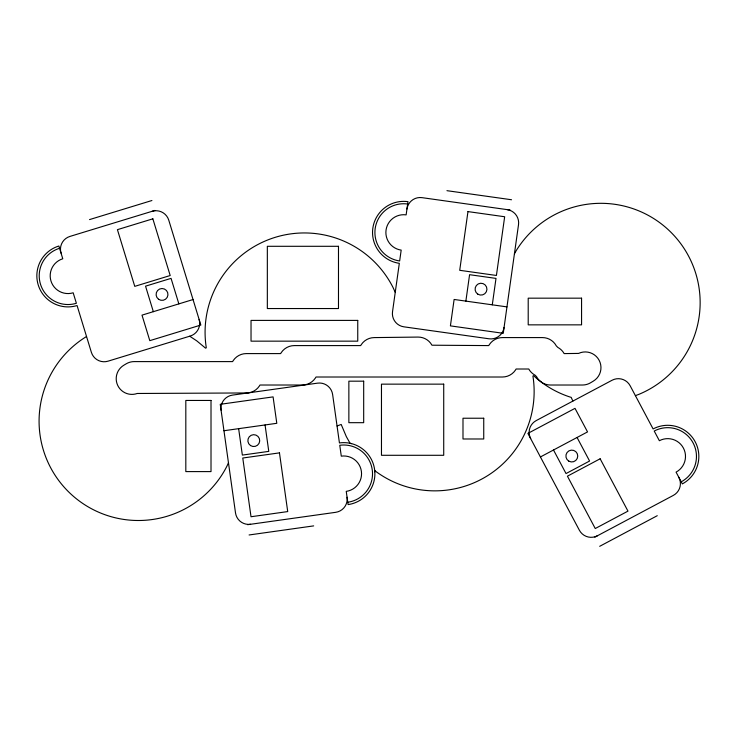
<?xml version="1.0" encoding="UTF-8"?>
<svg xmlns="http://www.w3.org/2000/svg" width="737" height="737" viewBox="0 0 737 737"><rect width="100%" height="100%" fill="white"/><g stroke="black" fill="none" stroke-linecap="round" stroke-linejoin="round"><path stroke-width="1.11" d="M465.867 301.111L469.58 274.689L496.001 278.402L492.288 304.823M228.47 462.808L226.867 466.281A99.311 99.311 0 0 1 70.973 494.122A99.311 99.311 0 0 1 86.496 336.523L86.533 336.496M514.417 253.85L516.167 250.727A99.311 99.311 0 0 1 676.354 238.125A99.311 99.311 0 0 1 638.841 394.369L635.395 395.64M540.414 456.958L587.536 431.91L575.007 408.353L527.895 433.402L579.383 530.253A13.34 13.34 0 0 0 597.431 535.762M594.814 537.162L673.332 495.402A13.34 13.34 0 0 0 678.851 477.364M599.678 546.32L657.266 515.697M337.049 425.986L341.194 424.457L346.344 436.636L350.075 443.305L351.558 443.628M89.546 219.589L151.914 200.519M154.945 210.441L69.895 236.439A13.34 13.34 0 0 0 61.042 253.095M193.039 299.544L142.001 315.141L149.804 340.66L200.833 325.054L168.764 220.16A13.34 13.34 0 0 0 152.108 211.307M247.964 392.932L249.364 392.72A15.707 15.707 0 0 0 259.36 386.041L259.977 385.018L302.327 385.018A15.707 15.707 0 0 0 315.39 378.035L316.007 377.012L502.431 377.012A15.707 15.707 0 0 0 515.495 370.029L516.103 369.007L528.779 369.007L529.387 370.029A15.707 15.707 0 0 0 535.044 375.161L536.6 376.718A15.707 15.707 0 0 0 539.346 380.421L541.723 382.374A15.707 15.707 0 0 0 550.456 385.018L582.47 385.018A15.707 15.707 0 0 0 590.512 382.807L593.294 381.149A15.707 15.707 0 0 0 599.135 360.282A15.707 15.707 0 0 0 578.582 353.419L564.127 353.594L563.519 352.572A15.707 15.707 0 0 0 557.863 347.449L556.306 345.893A15.707 15.707 0 0 0 542.45 337.583L502.431 337.583A15.707 15.707 0 0 0 489.368 344.566L488.751 345.589L431.956 345.211A15.707 15.707 0 0 0 418.008 337.076L374.184 337.592A15.707 15.707 0 0 0 361.259 344.63L360.688 345.589L294.321 345.589A15.707 15.707 0 0 0 281.119 352.793L280.659 353.594L246.296 353.594A15.707 15.707 0 0 0 233.233 360.577L232.625 361.6L134.245 361.6A15.707 15.707 0 0 0 126.22 363.802L123.954 365.147A15.707 15.707 0 0 0 137.211 393.475L247.825 392.95M223.956 430.73L276.799 423.305L273.086 396.884L220.243 404.309L235.508 512.924A13.34 13.34 0 0 0 250.58 524.283M247.641 524.689L335.713 512.316A13.34 13.34 0 0 0 347.063 497.245M249.088 534.97L313.667 525.886M446.954 190.68L511.542 199.755M510.096 210.036L422.025 197.654A13.34 13.34 0 0 0 406.962 209.004M506.964 306.887L454.121 299.462L450.408 325.874L503.251 333.308L518.516 224.684A13.34 13.34 0 0 0 507.157 209.621M189.713 336.21L196.751 340.853L205.595 348.196L206.305 347.818A99.311 99.311 0 0 1 392.876 287.172L395.253 292.322M577.062 437.474L589.591 461.03L566.034 473.559L553.505 450.003M572.861 401.094L571.203 397.363L570.152 397.068A99.311 99.311 0 0 1 536.343 378.136L533.625 375.621L532.915 375.999A99.311 99.311 0 0 1 376.46 471.892L374.7 470.51L374.838 471.864M178.861 303.874L171.058 278.365L145.548 286.159L153.342 311.677M265.062 424.954L268.775 451.376L242.353 455.088L238.641 428.667M681.218 481.814A28.752 28.752 0 0 0 693.102 442.928A28.752 28.752 0 0 0 654.216 431.034L659.366 440.717A17.789 17.789 0 0 1 683.42 448.078A17.789 17.789 0 0 1 676.069 472.131L682.333 483.905A31.129 31.129 0 0 0 695.203 441.813A31.129 31.129 0 0 0 653.102 428.943L630.144 385.755A13.34 13.34 0 0 0 612.097 380.237L536.195 420.597A13.34 13.34 0 0 0 530.677 438.635M407.662 204.02A28.752 28.752 0 0 0 375.188 228.488A28.752 28.752 0 0 0 399.657 260.972L401.186 250.11A17.789 17.789 0 0 1 386.05 230.018A17.789 17.789 0 0 1 406.133 214.882L407.994 201.671A31.129 31.129 0 0 0 372.839 228.166A31.129 31.129 0 0 0 399.325 263.321L392.517 311.751A13.34 13.34 0 0 0 403.876 326.823L489.009 338.79A13.34 13.34 0 0 0 504.071 327.431M347.772 502.238A28.752 28.752 0 0 0 372.24 469.764A28.752 28.752 0 0 0 339.766 445.286L341.286 456.148A17.789 17.789 0 0 1 361.379 471.284A17.789 17.789 0 0 1 346.243 491.376L348.094 504.587A31.129 31.129 0 0 0 374.589 469.432A31.129 31.129 0 0 0 339.435 442.937L332.627 394.498A13.34 13.34 0 0 0 317.555 383.148L232.422 395.115A13.34 13.34 0 0 0 221.072 410.177M59.568 248.277A28.752 28.752 0 0 0 40.471 284.187A28.752 28.752 0 0 0 76.381 303.276L73.175 292.792A17.789 17.789 0 0 1 50.964 280.981A17.789 17.789 0 0 1 62.774 258.77L58.868 246.011A31.129 31.129 0 0 0 38.204 284.878A31.129 31.129 0 0 0 77.072 305.542L91.37 352.323A13.34 13.34 0 0 0 108.035 361.176L190.247 336.044A13.34 13.34 0 0 0 199.101 319.388M467.967 211.593L459.713 270.304L496.416 275.463L504.661 216.752L467.967 211.593M600.139 458.783L567.426 476.176L595.256 528.53L627.979 511.128L600.139 458.783M152.854 218.825L117.423 229.658L134.76 286.361L170.192 275.527L152.854 218.825M279.461 452.868L242.768 458.018L251.013 516.738L287.716 511.579L279.461 452.868M338.486 246.296L267.338 246.296L267.338 308.545L338.486 308.545L338.486 246.296M581.567 298.172L528.208 298.172L528.208 324.851L581.567 324.851L581.567 298.172M357.749 320.402L251.031 320.402L251.031 341.157L357.749 341.157L357.749 320.402M363.682 381.176L348.859 381.176L348.859 422.679L363.682 422.679L363.682 381.176M443.72 384.143L381.471 384.143L381.471 455.291L443.72 455.291L443.72 384.143M211.012 400.449L185.816 400.449L185.816 471.597L211.012 471.597L211.012 400.449M483.739 418.229L462.993 418.229L462.993 438.985L483.739 438.985L483.739 418.229M568.853 461.169A5.933 5.933 0 0 0 577.753 456.056A5.933 5.933 0 0 0 568.872 450.897A5.933 5.933 0 0 0 568.853 461.169M477.843 294.174A5.933 5.933 0 0 0 486.936 289.411A5.933 5.933 0 0 0 478.267 283.911A5.933 5.933 0 0 0 477.843 294.174M250.534 445.563A5.933 5.933 0 0 0 259.71 440.947A5.933 5.933 0 0 0 251.124 435.309A5.933 5.933 0 0 0 250.534 445.563M158.584 299.277A5.933 5.933 0 0 0 167.935 295.021A5.933 5.933 0 0 0 159.57 289.051A5.933 5.933 0 0 0 158.584 299.277"/></g></svg>
